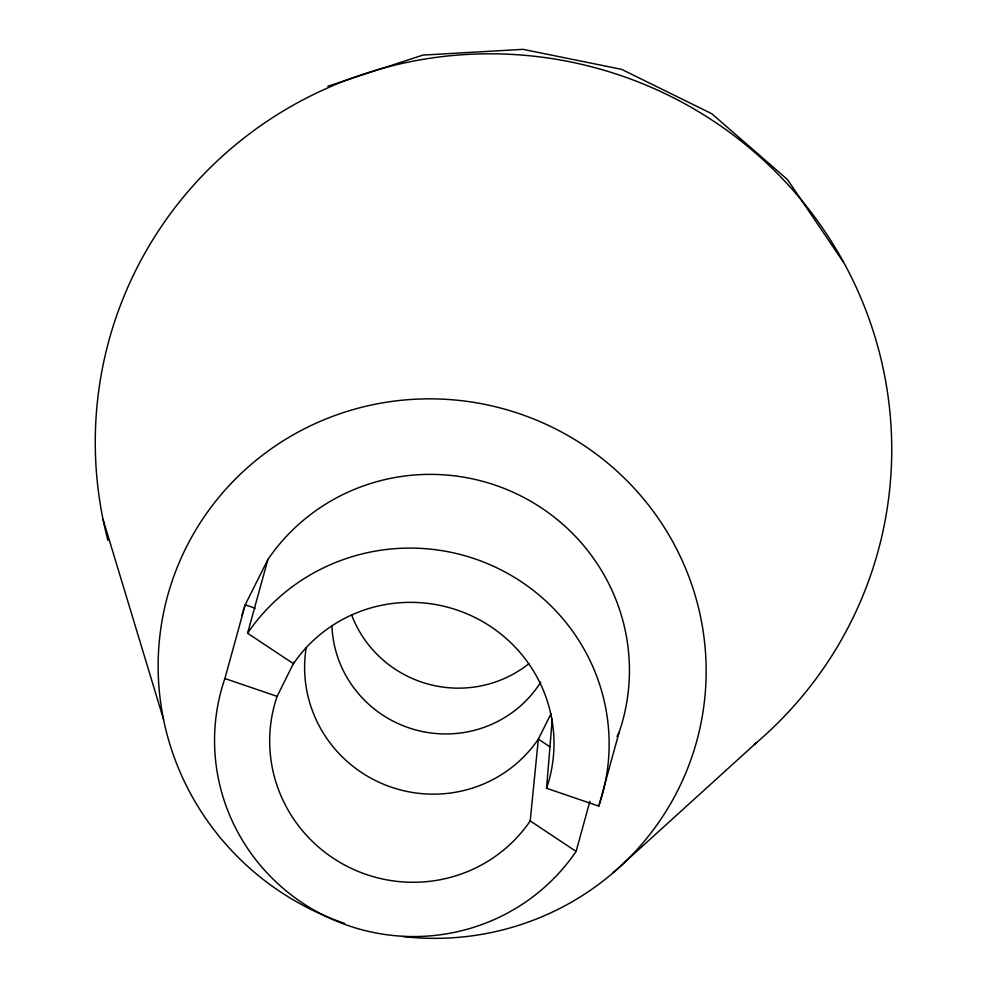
<?xml version="1.0" encoding="UTF-8"?>
<svg xmlns="http://www.w3.org/2000/svg" width="987" height="987" viewBox="0 0 987 987"><rect width="100%" height="100%" fill="white"/><g stroke="black" fill="none" stroke-linecap="round" stroke-linejoin="round"><path stroke-width="1.48" d="M242 615.049A197.536 193.97 15.4 0 1 245.195 604.821L267.884 559.518A197.536 193.97 15.4 0 1 519.051 495.042A197.536 193.97 15.4 0 1 619.096 732.379L598.788 806.095L546.551 788.28L552.251 718.881M589.905 801.284L576.1 851.411L530.204 820.925L538.334 739.115L550.993 713.823M576.1 851.411A197.536 193.97 15.4 0 1 324.933 915.887A197.536 193.97 15.4 0 1 224.888 678.538L245.195 604.821L255.263 608.251M546.551 788.28A142.35 139.784 15.4 0 0 474.463 617.245A142.35 139.784 15.4 0 0 293.472 663.708L247.577 633.235L267.884 559.518M530.204 820.925A142.35 139.784 15.4 0 1 349.213 867.388A142.35 139.784 15.4 0 1 277.125 696.366L294.212 661.87M617.035 736.499L619.096 732.379M613.223 872.718L756.671 742.508M327.857 86.19L422.88 55.099L523.073 49.35L621.6 69.349L711.75 113.715L787.379 179.437L843.33 262.036M224.888 678.538L277.125 696.366M549.697 746.665L538.334 739.115A127.693 125.398 15.4 0 1 385.695 785.109A127.693 125.398 15.4 0 1 306.204 647.632M103.08 519.532L163.509 719.289M107.916 540.358A398.736 391.543 15.4 0 1 336.012 84.339A398.736 391.543 15.4 0 1 830.82 240.569A398.736 391.543 15.4 0 1 754.352 744.482M344.586 923.413A274.361 269.414 15.4 0 1 236.646 477.807A274.361 269.414 15.4 0 1 690.16 580.159A274.361 269.414 15.4 0 1 402.684 936.515M247.577 633.235A197.536 193.97 15.4 0 1 498.743 568.759A197.536 193.97 15.4 0 1 598.788 806.095M540.777 682.14A113.049 111 15.4 0 1 416.02 730.022A113.049 111 15.4 0 1 331.94 626.103M528.896 663.659A113.049 111 15.4 0 1 351.545 614.765"/></g></svg>
